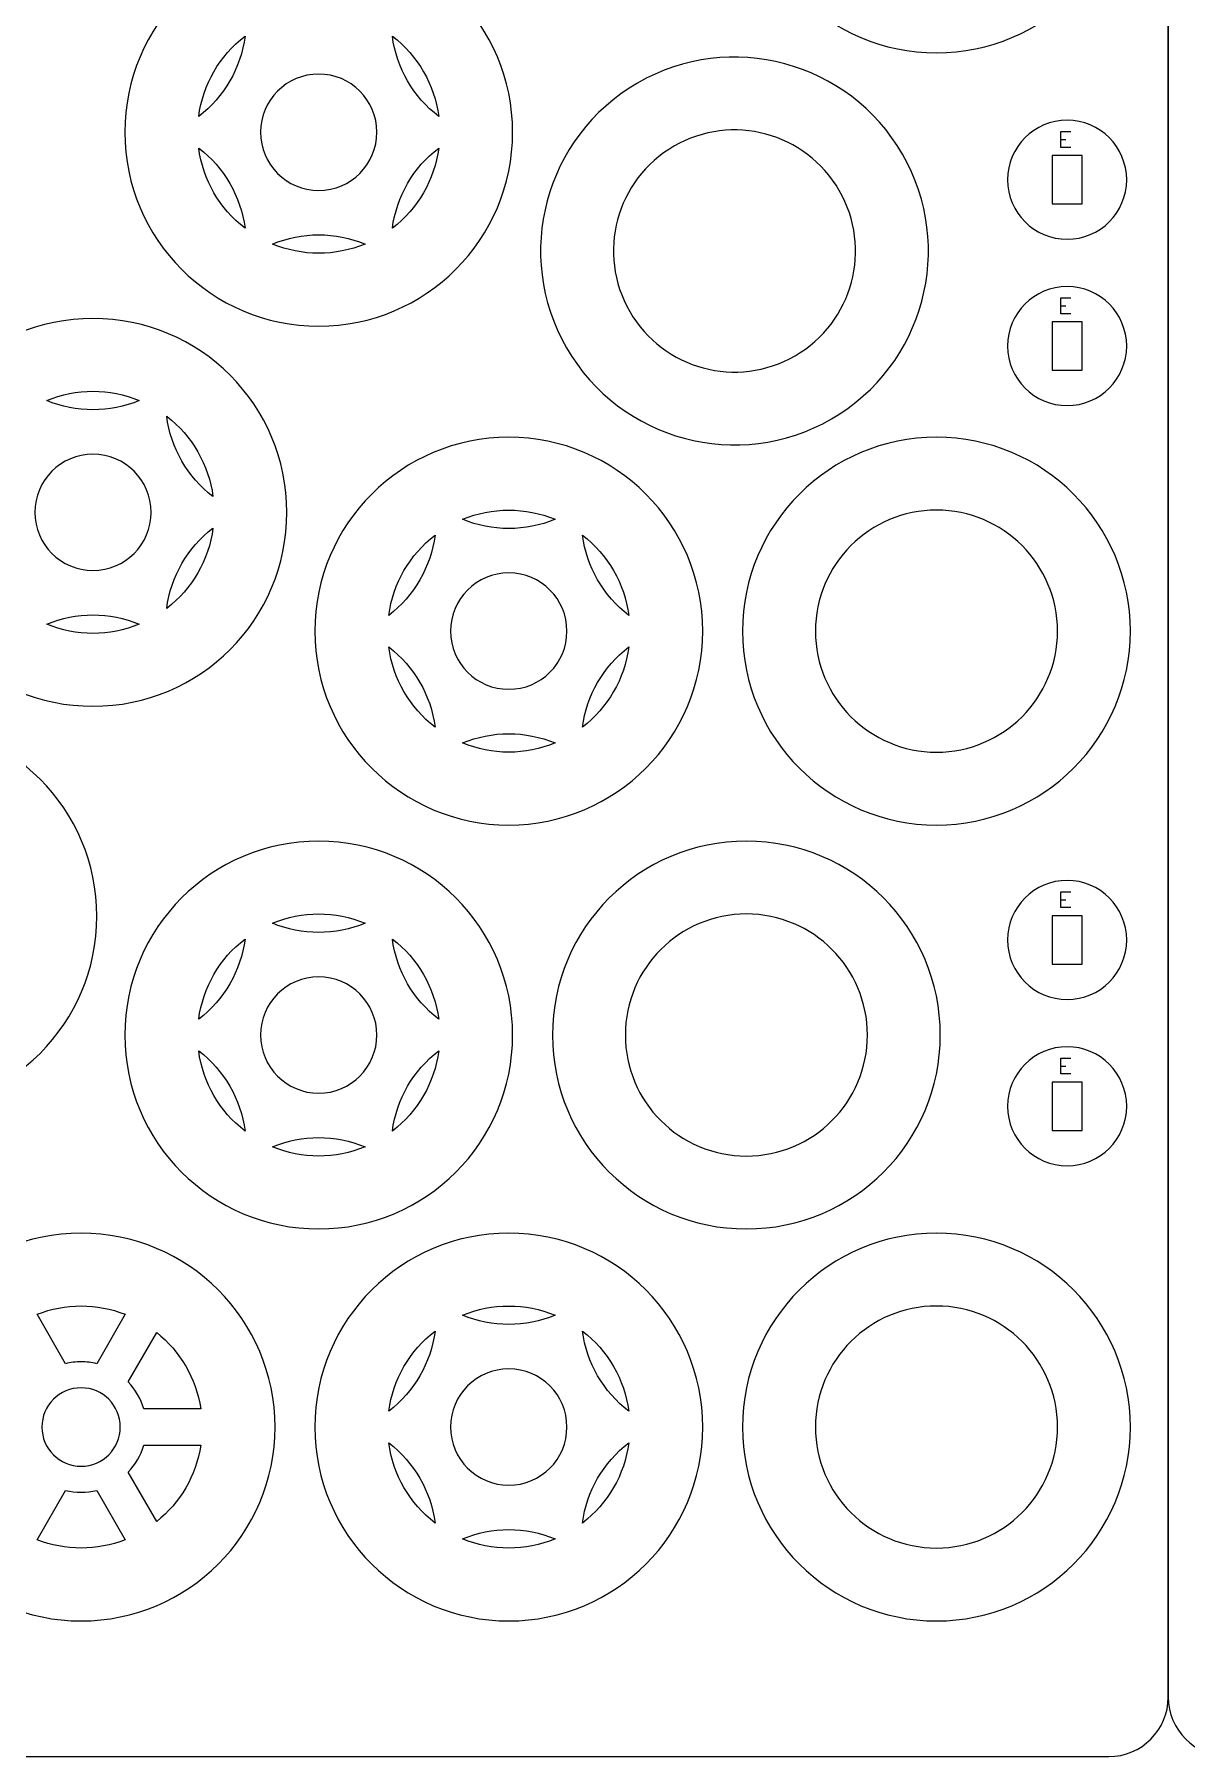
# Model space of a CAD drawing. Header units: centimetres. Extents: x -27.7 to 62.5, y 17.3 to 46.3.
# Drawn here: x -18.25 to -8.55, y 17.3 to 31.8 of the extents above; entities that cross this region are included whole.
import ezdxf

# ---------------------------------------------------------------- set-up
doc = ezdxf.new("R2010")
doc.units = ezdxf.units.CM
doc.header["$MEASUREMENT"] = 0
doc.layers.add('Camada 1', color=7, linetype='Continuous')

msp = doc.modelspace()

# ---------------------------------------------------------------- linework, layer by layer
at = {"layer": 'Camada 1', "color": 6, "lineweight": 20}
for points in [[(-27.20292, 46.30494), (-27.20292, 46.30494), (-9.20292, 46.30494), (-9.20292, 46.30494), (-9.20292, 46.30494), (-8.92792, 46.30494), (-8.70292, 46.07994), (-8.70292, 45.80494), (-8.70292, 45.80494), (-8.70292, 45.80494), (-8.70292, 17.80494), (-8.70292, 17.80494), (-8.70292, 17.80494), (-8.70292, 17.52994), (-8.92792, 17.30494), (-9.20292, 17.30494), (-9.20292, 17.30494), (-9.20292, 17.30494), (-27.20292, 17.30494), (-27.20292, 17.30494), (-27.20292, 17.30494), (-27.47792, 17.30494), (-27.70292, 17.52994), (-27.70292, 17.80494), (-27.70292, 17.80494), (-27.70292, 17.80494), (-27.70292, 45.80494), (-27.70292, 45.80494), (-27.70292, 45.80494), (-27.70292, 46.07994), (-27.47792, 46.30494), (-27.20292, 46.30494)], [(-8.20292, 46.30494), (-8.20292, 46.30494), (9.79708, 46.30494), (9.79708, 46.30494), (9.79708, 46.30494), (10.07208, 46.30494), (10.29708, 46.07994), (10.29708, 45.80494), (10.29708, 45.80494), (10.29708, 45.80494), (10.29708, 17.80494), (10.29708, 17.80494), (10.29708, 17.80494), (10.29708, 17.52994), (10.07208, 17.30494), (9.79708, 17.30494), (9.79708, 17.30494), (9.79708, 17.30494), (-8.20292, 17.30494), (-8.20292, 17.30494), (-8.20292, 17.30494), (-8.47792, 17.30494), (-8.70292, 17.52994), (-8.70292, 17.80494), (-8.70292, 17.80494), (-8.70292, 17.80494), (-8.70292, 45.80494), (-8.70292, 45.80494), (-8.70292, 45.80494), (-8.70292, 46.07994), (-8.47792, 46.30494), (-8.20292, 46.30494)]]:
    msp.add_open_spline(points, degree=3, knots=[0, 0, 0, 0, 0.11111111, 0.11111111, 0.11111111, 0.11111111, 0.22222222, 0.22222222, 0.22222222, 0.22222222, 0.33333333, 0.33333333, 0.33333333, 0.33333333, 0.44444444, 0.44444444, 0.44444444, 0.44444444, 0.55555556, 0.55555556, 0.55555556, 0.55555556, 0.66666667, 0.66666667, 0.66666667, 0.66666667, 0.77777778, 0.77777778, 0.77777778, 0.77777778, 1, 1, 1, 1], dxfattribs=at)
at = {"layer": 'Camada 1', "lineweight": 9}
for points in [[(-10.65417, 34.9112), (-9.75271, 34.9112), (-9.02193, 34.18043), (-9.02193, 33.27897), (-9.02193, 33.27897), (-9.02193, 32.37751), (-9.75271, 31.64675), (-10.65417, 31.64675), (-10.65417, 31.64675), (-11.55563, 31.64675), (-12.2864, 32.37751), (-12.2864, 33.27897), (-12.2864, 33.27897), (-12.2864, 34.18043), (-11.55563, 34.9112), (-10.65417, 34.9112)], [(-15.85417, 32.61121), (-14.9527, 32.61121), (-14.22194, 31.88043), (-14.22194, 30.97896), (-14.22194, 30.97896), (-14.22194, 30.07751), (-14.9527, 29.34674), (-15.85417, 29.34674), (-15.85417, 29.34674), (-16.75563, 29.34674), (-17.48639, 30.07751), (-17.48639, 30.97896), (-17.48639, 30.97896), (-17.48639, 31.88043), (-16.75563, 32.61121), (-15.85417, 32.61121)], [(-13.17028, 31.39252), (-12.3896, 31.84325), (-11.39134, 31.57578), (-10.94061, 30.79509), (-10.94061, 30.79509), (-10.48988, 30.0144), (-10.75737, 29.01616), (-11.53806, 28.56543), (-11.53806, 28.56543), (-12.31875, 28.1147), (-13.31699, 28.38217), (-13.76772, 29.16286), (-13.76772, 29.16286), (-14.21845, 29.94354), (-13.95097, 30.94179), (-13.17028, 31.39252)], [(-17.75417, 29.41121), (-16.8527, 29.41121), (-16.12194, 28.68043), (-16.12194, 27.77896), (-16.12194, 27.77896), (-16.12194, 26.87751), (-16.8527, 26.14674), (-17.75417, 26.14674), (-17.75417, 26.14674), (-18.65563, 26.14674), (-19.38639, 26.87751), (-19.38639, 27.77896), (-19.38639, 27.77896), (-19.38639, 28.68043), (-18.65563, 29.41121), (-17.75417, 29.41121)], [(-14.25417, 28.41121), (-13.3527, 28.41121), (-12.62194, 27.68043), (-12.62194, 26.77896), (-12.62194, 26.77896), (-12.62194, 25.87751), (-13.3527, 25.14674), (-14.25417, 25.14674), (-14.25417, 25.14674), (-15.15563, 25.14674), (-15.88639, 25.87751), (-15.88639, 26.77896), (-15.88639, 26.77896), (-15.88639, 27.68043), (-15.15563, 28.41121), (-14.25417, 28.41121)], [(-10.65417, 28.4112), (-9.75271, 28.4112), (-9.02193, 27.68043), (-9.02193, 26.77897), (-9.02193, 26.77897), (-9.02193, 25.87751), (-9.75271, 25.14675), (-10.65417, 25.14675), (-10.65417, 25.14675), (-11.55563, 25.14675), (-12.2864, 25.87751), (-12.2864, 26.77897), (-12.2864, 26.77897), (-12.2864, 27.68043), (-11.55563, 28.4112), (-10.65417, 28.4112)], [(-19.35417, 26.0112), (-18.45271, 26.0112), (-17.72193, 25.28043), (-17.72193, 24.37897), (-17.72193, 24.37897), (-17.72193, 23.47751), (-18.45271, 22.74675), (-19.35417, 22.74675), (-19.35417, 22.74675), (-20.25563, 22.74675), (-20.9864, 23.47751), (-20.9864, 24.37897), (-20.9864, 24.37897), (-20.9864, 25.28043), (-20.25563, 26.0112), (-19.35417, 26.0112)], [(-15.85417, 25.01121), (-14.9527, 25.01121), (-14.22194, 24.28043), (-14.22194, 23.37896), (-14.22194, 23.37896), (-14.22194, 22.47751), (-14.9527, 21.74674), (-15.85417, 21.74674), (-15.85417, 21.74674), (-16.75563, 21.74674), (-17.48639, 22.47751), (-17.48639, 23.37896), (-17.48639, 23.37896), (-17.48639, 24.28043), (-16.75563, 25.01121), (-15.85417, 25.01121)], [(-12.25417, 25.0112), (-11.35271, 25.0112), (-10.62193, 24.28043), (-10.62193, 23.37897), (-10.62193, 23.37897), (-10.62193, 22.47751), (-11.35271, 21.74675), (-12.25417, 21.74675), (-12.25417, 21.74675), (-13.15563, 21.74675), (-13.8864, 22.47751), (-13.8864, 23.37897), (-13.8864, 23.37897), (-13.8864, 24.28043), (-13.15563, 25.0112), (-12.25417, 25.0112)], [(-17.85417, 21.71121), (-16.95271, 21.71121), (-16.22193, 20.98043), (-16.22193, 20.07896), (-16.22193, 20.07896), (-16.22193, 19.17751), (-16.95271, 18.44674), (-17.85417, 18.44674), (-17.85417, 18.44674), (-18.75563, 18.44674), (-19.4864, 19.17751), (-19.4864, 20.07896), (-19.4864, 20.07896), (-19.4864, 20.98043), (-18.75563, 21.71121), (-17.85417, 21.71121)], [(-14.25417, 21.71121), (-13.3527, 21.71121), (-12.62194, 20.98043), (-12.62194, 20.07896), (-12.62194, 20.07896), (-12.62194, 19.17751), (-13.3527, 18.44674), (-14.25417, 18.44674), (-14.25417, 18.44674), (-15.15563, 18.44674), (-15.88639, 19.17751), (-15.88639, 20.07896), (-15.88639, 20.07896), (-15.88639, 20.98043), (-15.15563, 21.71121), (-14.25417, 21.71121)], [(-10.65417, 21.7112), (-9.75271, 21.7112), (-9.02193, 20.98043), (-9.02193, 20.07897), (-9.02193, 20.07897), (-9.02193, 19.17751), (-9.75271, 18.44675), (-10.65417, 18.44675), (-10.65417, 18.44675), (-11.55563, 18.44675), (-12.2864, 19.17751), (-12.2864, 20.07897), (-12.2864, 20.07897), (-12.2864, 20.98043), (-11.55563, 21.7112), (-10.65417, 21.7112)]]:
    msp.add_open_spline(points, degree=3, knots=[0, 0, 0, 0, 0.2, 0.2, 0.2, 0.2, 0.4, 0.4, 0.4, 0.4, 0.6, 0.6, 0.6, 0.6, 1, 1, 1, 1], dxfattribs=at)
at = {"layer": 'Camada 1', "color": 114, "lineweight": 9}
for points, knots in [([(-16.47438, 31.78727), (-16.68875, 31.62278), (-16.82901, 31.37988), (-16.86428, 31.11197), (-16.86428, 31.11197), (-16.64991, 31.27646), (-16.50966, 31.51938), (-16.47438, 31.78727)], [0, 0, 0, 0, 0.33333333, 0.33333333, 0.33333333, 0.33333333, 1, 1, 1, 1]), ([(-14.84406, 31.11195), (-14.87933, 31.37985), (-15.01958, 31.62278), (-15.23393, 31.78728), (-15.23393, 31.78728), (-15.19866, 31.51938), (-15.05841, 31.27646), (-14.84406, 31.11195)], [0, 0, 0, 0, 0.33333333, 0.33333333, 0.33333333, 0.33333333, 1, 1, 1, 1]), ([(-15.85417, 31.46862), (-15.58375, 31.46862), (-15.36452, 31.24939), (-15.36452, 30.97896), (-15.36452, 30.97896), (-15.36452, 30.70855), (-15.58375, 30.48934), (-15.85417, 30.48934), (-15.85417, 30.48934), (-16.12458, 30.48934), (-16.3438, 30.70855), (-16.3438, 30.97896), (-16.3438, 30.97896), (-16.3438, 31.24939), (-16.12458, 31.46862), (-15.85417, 31.46862)], [0, 0, 0, 0, 0.2, 0.2, 0.2, 0.2, 0.4, 0.4, 0.4, 0.4, 0.6, 0.6, 0.6, 0.6, 1, 1, 1, 1]), ([(-12.86358, 30.86133), (-12.37629, 31.14267), (-11.75318, 30.97571), (-11.47183, 30.4884), (-11.47183, 30.4884), (-11.1905, 30.00112), (-11.35746, 29.378), (-11.84475, 29.09666), (-11.84475, 29.09666), (-12.33205, 28.81532), (-12.95516, 28.98229), (-13.2365, 29.46957), (-13.2365, 29.46957), (-13.51784, 29.95688), (-13.35088, 30.57999), (-12.86358, 30.86133)], [0, 0, 0, 0, 0.2, 0.2, 0.2, 0.2, 0.4, 0.4, 0.4, 0.4, 0.6, 0.6, 0.6, 0.6, 1, 1, 1, 1]), ([(-16.86428, 30.84599), (-16.82901, 30.5781), (-16.68877, 30.33517), (-16.47441, 30.17069), (-16.47441, 30.17069), (-16.50967, 30.43857), (-16.64992, 30.6815), (-16.86428, 30.84599)], [0, 0, 0, 0, 0.33333333, 0.33333333, 0.33333333, 0.33333333, 1, 1, 1, 1]), ([(-15.23394, 30.17069), (-15.01958, 30.33517), (-14.87931, 30.57808), (-14.84405, 30.84598), (-14.84405, 30.84598), (-15.0584, 30.6815), (-15.19865, 30.43857), (-15.23394, 30.17069)], [0, 0, 0, 0, 0.33333333, 0.33333333, 0.33333333, 0.33333333, 1, 1, 1, 1]), ([(-9.42647, 30.78349), (-9.42647, 30.78349), (-9.42647, 30.37544), (-9.42647, 30.37544), (-9.42647, 30.37544), (-9.42647, 30.37544), (-9.6815, 30.37544), (-9.6815, 30.37544), (-9.6815, 30.37544), (-9.6815, 30.37544), (-9.6815, 30.78349), (-9.6815, 30.78349), (-9.6815, 30.78349), (-9.6815, 30.78349), (-9.42647, 30.78349), (-9.42647, 30.78349)], [0, 0, 0, 0, 0.2, 0.2, 0.2, 0.2, 0.4, 0.4, 0.4, 0.4, 0.6, 0.6, 0.6, 0.6, 1, 1, 1, 1]), ([(-16.24405, 30.0377), (-15.99442, 29.93429), (-15.71392, 29.93428), (-15.46428, 30.03768), (-15.46428, 30.03768), (-15.71392, 30.14109), (-15.99442, 30.14109), (-16.24405, 30.0377)], [0, 0, 0, 0, 0.33333333, 0.33333333, 0.33333333, 0.33333333, 1, 1, 1, 1]), ([(-9.42647, 29.38349), (-9.42647, 29.38349), (-9.42647, 28.97544), (-9.42647, 28.97544), (-9.42647, 28.97544), (-9.42647, 28.97544), (-9.6815, 28.97544), (-9.6815, 28.97544), (-9.6815, 28.97544), (-9.6815, 28.97544), (-9.6815, 29.38349), (-9.6815, 29.38349), (-9.6815, 29.38349), (-9.6815, 29.38349), (-9.42647, 29.38349), (-9.42647, 29.38349)], [0, 0, 0, 0, 0.2, 0.2, 0.2, 0.2, 0.4, 0.4, 0.4, 0.4, 0.6, 0.6, 0.6, 0.6, 1, 1, 1, 1]), ([(-17.36428, 28.72026), (-17.61392, 28.82364), (-17.89442, 28.82364), (-18.14406, 28.72026), (-18.14406, 28.72026), (-17.89442, 28.61686), (-17.61392, 28.61686), (-17.36428, 28.72026)], [0, 0, 0, 0, 0.33333333, 0.33333333, 0.33333333, 0.33333333, 1, 1, 1, 1]), ([(-16.74406, 27.91195), (-16.77933, 28.17985), (-16.91958, 28.42278), (-17.13393, 28.58728), (-17.13393, 28.58728), (-17.09866, 28.31938), (-16.95841, 28.07646), (-16.74406, 27.91195)], [0, 0, 0, 0, 0.33333333, 0.33333333, 0.33333333, 0.33333333, 1, 1, 1, 1]), ([(-17.75417, 28.26862), (-17.48375, 28.26862), (-17.26452, 28.04939), (-17.26452, 27.77896), (-17.26452, 27.77896), (-17.26452, 27.50855), (-17.48375, 27.28934), (-17.75417, 27.28934), (-17.75417, 27.28934), (-18.02458, 27.28934), (-18.2438, 27.50855), (-18.2438, 27.77896), (-18.2438, 27.77896), (-18.2438, 28.04939), (-18.02458, 28.26862), (-17.75417, 28.26862)], [0, 0, 0, 0, 0.2, 0.2, 0.2, 0.2, 0.4, 0.4, 0.4, 0.4, 0.6, 0.6, 0.6, 0.6, 1, 1, 1, 1]), ([(-13.86428, 27.72026), (-14.11392, 27.82364), (-14.39442, 27.82364), (-14.64406, 27.72026), (-14.64406, 27.72026), (-14.39442, 27.61686), (-14.11392, 27.61686), (-13.86428, 27.72026)], [0, 0, 0, 0, 0.33333333, 0.33333333, 0.33333333, 0.33333333, 1, 1, 1, 1]), ([(-10.65416, 27.79782), (-10.09148, 27.79782), (-9.63533, 27.34167), (-9.63533, 26.77898), (-9.63533, 26.77898), (-9.63533, 26.21631), (-10.09148, 25.76016), (-10.65416, 25.76016), (-10.65416, 25.76016), (-11.21684, 25.76016), (-11.67299, 26.21631), (-11.67299, 26.77898), (-11.67299, 26.77898), (-11.67299, 27.34167), (-11.21684, 27.79782), (-10.65416, 27.79782)], [0, 0, 0, 0, 0.2, 0.2, 0.2, 0.2, 0.4, 0.4, 0.4, 0.4, 0.6, 0.6, 0.6, 0.6, 1, 1, 1, 1]), ([(-17.13394, 26.97069), (-16.91958, 27.13517), (-16.77931, 27.37808), (-16.74405, 27.64598), (-16.74405, 27.64598), (-16.9584, 27.4815), (-17.09865, 27.23857), (-17.13394, 26.97069)], [0, 0, 0, 0, 0.33333333, 0.33333333, 0.33333333, 0.33333333, 1, 1, 1, 1]), ([(-14.87438, 27.58727), (-15.08875, 27.42278), (-15.22901, 27.17988), (-15.26428, 26.91197), (-15.26428, 26.91197), (-15.04991, 27.07646), (-14.90966, 27.31938), (-14.87438, 27.58727)], [0, 0, 0, 0, 0.33333333, 0.33333333, 0.33333333, 0.33333333, 1, 1, 1, 1]), ([(-13.24406, 26.91195), (-13.27933, 27.17985), (-13.41958, 27.42278), (-13.63393, 27.58728), (-13.63393, 27.58728), (-13.59866, 27.31938), (-13.45841, 27.07646), (-13.24406, 26.91195)], [0, 0, 0, 0, 0.33333333, 0.33333333, 0.33333333, 0.33333333, 1, 1, 1, 1]), ([(-14.25417, 27.26862), (-13.98375, 27.26862), (-13.76452, 27.04939), (-13.76452, 26.77896), (-13.76452, 26.77896), (-13.76452, 26.50855), (-13.98375, 26.28934), (-14.25417, 26.28934), (-14.25417, 26.28934), (-14.52458, 26.28934), (-14.7438, 26.50855), (-14.7438, 26.77896), (-14.7438, 26.77896), (-14.7438, 27.04939), (-14.52458, 27.26862), (-14.25417, 27.26862)], [0, 0, 0, 0, 0.2, 0.2, 0.2, 0.2, 0.4, 0.4, 0.4, 0.4, 0.6, 0.6, 0.6, 0.6, 1, 1, 1, 1]), ([(-18.14405, 26.8377), (-17.89442, 26.73429), (-17.61392, 26.73428), (-17.36428, 26.83768), (-17.36428, 26.83768), (-17.61392, 26.94109), (-17.89442, 26.94109), (-18.14405, 26.8377)], [0, 0, 0, 0, 0.33333333, 0.33333333, 0.33333333, 0.33333333, 1, 1, 1, 1]), ([(-15.26428, 26.64599), (-15.22901, 26.3781), (-15.08877, 26.13517), (-14.87441, 25.97069), (-14.87441, 25.97069), (-14.90967, 26.23857), (-15.04992, 26.4815), (-15.26428, 26.64599)], [0, 0, 0, 0, 0.33333333, 0.33333333, 0.33333333, 0.33333333, 1, 1, 1, 1]), ([(-13.63394, 25.97069), (-13.41958, 26.13517), (-13.27931, 26.37808), (-13.24405, 26.64598), (-13.24405, 26.64598), (-13.4584, 26.4815), (-13.59865, 26.23857), (-13.63394, 25.97069)], [0, 0, 0, 0, 0.33333333, 0.33333333, 0.33333333, 0.33333333, 1, 1, 1, 1]), ([(-14.64405, 25.8377), (-14.39442, 25.73429), (-14.11392, 25.73428), (-13.86428, 25.83768), (-13.86428, 25.83768), (-14.11392, 25.94109), (-14.39442, 25.94109), (-14.64405, 25.8377)], [0, 0, 0, 0, 0.33333333, 0.33333333, 0.33333333, 0.33333333, 1, 1, 1, 1]), ([(-15.46428, 24.32026), (-15.71392, 24.42364), (-15.99442, 24.42364), (-16.24406, 24.32026), (-16.24406, 24.32026), (-15.99442, 24.21686), (-15.71392, 24.21686), (-15.46428, 24.32026)], [0, 0, 0, 0, 0.33333333, 0.33333333, 0.33333333, 0.33333333, 1, 1, 1, 1]), ([(-12.25416, 24.39782), (-11.69148, 24.39782), (-11.23533, 23.94167), (-11.23533, 23.37898), (-11.23533, 23.37898), (-11.23533, 22.81631), (-11.69148, 22.36016), (-12.25416, 22.36016), (-12.25416, 22.36016), (-12.81684, 22.36016), (-13.27299, 22.81631), (-13.27299, 23.37898), (-13.27299, 23.37898), (-13.27299, 23.94167), (-12.81684, 24.39782), (-12.25416, 24.39782)], [0, 0, 0, 0, 0.2, 0.2, 0.2, 0.2, 0.4, 0.4, 0.4, 0.4, 0.6, 0.6, 0.6, 0.6, 1, 1, 1, 1]), ([(-9.42647, 24.38349), (-9.42647, 24.38349), (-9.42647, 23.97544), (-9.42647, 23.97544), (-9.42647, 23.97544), (-9.42647, 23.97544), (-9.6815, 23.97544), (-9.6815, 23.97544), (-9.6815, 23.97544), (-9.6815, 23.97544), (-9.6815, 24.38349), (-9.6815, 24.38349), (-9.6815, 24.38349), (-9.6815, 24.38349), (-9.42647, 24.38349), (-9.42647, 24.38349)], [0, 0, 0, 0, 0.2, 0.2, 0.2, 0.2, 0.4, 0.4, 0.4, 0.4, 0.6, 0.6, 0.6, 0.6, 1, 1, 1, 1]), ([(-16.47438, 24.18727), (-16.68875, 24.02278), (-16.82901, 23.77988), (-16.86428, 23.51197), (-16.86428, 23.51197), (-16.64991, 23.67646), (-16.50966, 23.91938), (-16.47438, 24.18727)], [0, 0, 0, 0, 0.33333333, 0.33333333, 0.33333333, 0.33333333, 1, 1, 1, 1]), ([(-14.84406, 23.51195), (-14.87933, 23.77985), (-15.01958, 24.02278), (-15.23393, 24.18728), (-15.23393, 24.18728), (-15.19866, 23.91938), (-15.05841, 23.67646), (-14.84406, 23.51195)], [0, 0, 0, 0, 0.33333333, 0.33333333, 0.33333333, 0.33333333, 1, 1, 1, 1]), ([(-15.85417, 23.86862), (-15.58375, 23.86862), (-15.36452, 23.64939), (-15.36452, 23.37896), (-15.36452, 23.37896), (-15.36452, 23.10855), (-15.58375, 22.88934), (-15.85417, 22.88934), (-15.85417, 22.88934), (-16.12458, 22.88934), (-16.3438, 23.10855), (-16.3438, 23.37896), (-16.3438, 23.37896), (-16.3438, 23.64939), (-16.12458, 23.86862), (-15.85417, 23.86862)], [0, 0, 0, 0, 0.2, 0.2, 0.2, 0.2, 0.4, 0.4, 0.4, 0.4, 0.6, 0.6, 0.6, 0.6, 1, 1, 1, 1]), ([(-16.86428, 23.24599), (-16.82901, 22.9781), (-16.68877, 22.73517), (-16.47441, 22.57069), (-16.47441, 22.57069), (-16.50967, 22.83857), (-16.64992, 23.0815), (-16.86428, 23.24599)], [0, 0, 0, 0, 0.33333333, 0.33333333, 0.33333333, 0.33333333, 1, 1, 1, 1]), ([(-15.23394, 22.57069), (-15.01958, 22.73517), (-14.87931, 22.97808), (-14.84405, 23.24598), (-14.84405, 23.24598), (-15.0584, 23.0815), (-15.19865, 22.83857), (-15.23394, 22.57069)], [0, 0, 0, 0, 0.33333333, 0.33333333, 0.33333333, 0.33333333, 1, 1, 1, 1]), ([(-9.42647, 22.98349), (-9.42647, 22.98349), (-9.42647, 22.57544), (-9.42647, 22.57544), (-9.42647, 22.57544), (-9.42647, 22.57544), (-9.6815, 22.57544), (-9.6815, 22.57544), (-9.6815, 22.57544), (-9.6815, 22.57544), (-9.6815, 22.98349), (-9.6815, 22.98349), (-9.6815, 22.98349), (-9.6815, 22.98349), (-9.42647, 22.98349), (-9.42647, 22.98349)], [0, 0, 0, 0, 0.2, 0.2, 0.2, 0.2, 0.4, 0.4, 0.4, 0.4, 0.6, 0.6, 0.6, 0.6, 1, 1, 1, 1]), ([(-16.24405, 22.4377), (-15.99442, 22.33429), (-15.71392, 22.33428), (-15.46428, 22.43768), (-15.46428, 22.43768), (-15.71392, 22.54109), (-15.99442, 22.54109), (-16.24405, 22.4377)], [0, 0, 0, 0, 0.33333333, 0.33333333, 0.33333333, 0.33333333, 1, 1, 1, 1]), ([(-17.85417, 20.62783), (-17.80899, 20.62783), (-17.76511, 20.62232), (-17.7231, 20.61204), (-17.7231, 20.61204), (-17.7231, 20.61204), (-17.48293, 21.02803), (-17.48293, 21.02803), (-17.48293, 21.02803), (-17.72067, 21.1211), (-17.98768, 21.12114), (-18.22541, 21.02803), (-18.22541, 21.02803), (-18.22541, 21.02803), (-17.98524, 20.61204), (-17.98524, 20.61204), (-17.98524, 20.61204), (-17.94323, 20.62232), (-17.89935, 20.62783), (-17.85417, 20.62783)], [0, 0, 0, 0, 0.16666667, 0.16666667, 0.16666667, 0.16666667, 0.33333333, 0.33333333, 0.33333333, 0.33333333, 0.5, 0.5, 0.5, 0.5, 0.66666667, 0.66666667, 0.66666667, 0.66666667, 1, 1, 1, 1]), ([(-13.86428, 21.02026), (-14.11392, 21.12364), (-14.39442, 21.12364), (-14.64406, 21.02026), (-14.64406, 21.02026), (-14.39442, 20.91686), (-14.11392, 20.91686), (-13.86428, 21.02026)], [0, 0, 0, 0, 0.33333333, 0.33333333, 0.33333333, 0.33333333, 1, 1, 1, 1]), ([(-10.65416, 21.09782), (-10.09148, 21.09782), (-9.63533, 20.64167), (-9.63533, 20.07898), (-9.63533, 20.07898), (-9.63533, 19.51631), (-10.09148, 19.06016), (-10.65416, 19.06016), (-10.65416, 19.06016), (-11.21684, 19.06016), (-11.67299, 19.51631), (-11.67299, 20.07898), (-11.67299, 20.07898), (-11.67299, 20.64167), (-11.21684, 21.09782), (-10.65416, 21.09782)], [0, 0, 0, 0, 0.2, 0.2, 0.2, 0.2, 0.4, 0.4, 0.4, 0.4, 0.6, 0.6, 0.6, 0.6, 1, 1, 1, 1]), ([(-14.87438, 20.88727), (-15.08875, 20.72278), (-15.22901, 20.47988), (-15.26428, 20.21197), (-15.26428, 20.21197), (-15.04991, 20.37646), (-14.90966, 20.61938), (-14.87438, 20.88727)], [0, 0, 0, 0, 0.33333333, 0.33333333, 0.33333333, 0.33333333, 1, 1, 1, 1]), ([(-13.24406, 20.21195), (-13.27933, 20.47985), (-13.41958, 20.72278), (-13.63393, 20.88728), (-13.63393, 20.88728), (-13.59866, 20.61938), (-13.45841, 20.37646), (-13.24406, 20.21195)], [0, 0, 0, 0, 0.33333333, 0.33333333, 0.33333333, 0.33333333, 1, 1, 1, 1]), ([(-17.45811, 20.45893), (-17.39756, 20.39585), (-17.35196, 20.31831), (-17.32696, 20.23201), (-17.32696, 20.23201), (-17.32696, 20.23201), (-16.84677, 20.23201), (-16.84677, 20.23201), (-16.84677, 20.23201), (-16.88581, 20.49112), (-17.02245, 20.71824), (-17.21803, 20.87476), (-17.21803, 20.87476), (-17.21803, 20.87476), (-17.45811, 20.45893), (-17.45811, 20.45893)], [0, 0, 0, 0, 0.2, 0.2, 0.2, 0.2, 0.4, 0.4, 0.4, 0.4, 0.6, 0.6, 0.6, 0.6, 1, 1, 1, 1]), ([(-14.25417, 20.56862), (-13.98375, 20.56862), (-13.76452, 20.34939), (-13.76452, 20.07896), (-13.76452, 20.07896), (-13.76452, 19.80855), (-13.98375, 19.58934), (-14.25417, 19.58934), (-14.25417, 19.58934), (-14.52458, 19.58934), (-14.7438, 19.80855), (-14.7438, 20.07896), (-14.7438, 20.07896), (-14.7438, 20.34939), (-14.52458, 20.56862), (-14.25417, 20.56862)], [0, 0, 0, 0, 0.2, 0.2, 0.2, 0.2, 0.4, 0.4, 0.4, 0.4, 0.6, 0.6, 0.6, 0.6, 1, 1, 1, 1]), ([(-17.85417, 20.40911), (-17.67184, 20.40911), (-17.52404, 20.26131), (-17.52404, 20.07898), (-17.52404, 20.07898), (-17.52404, 19.89665), (-17.67184, 19.74886), (-17.85417, 19.74886), (-17.85417, 19.74886), (-18.0365, 19.74886), (-18.1843, 19.89665), (-18.1843, 20.07898), (-18.1843, 20.07898), (-18.1843, 20.26131), (-18.0365, 20.40911), (-17.85417, 20.40911)], [0, 0, 0, 0, 0.2, 0.2, 0.2, 0.2, 0.4, 0.4, 0.4, 0.4, 0.6, 0.6, 0.6, 0.6, 1, 1, 1, 1]), ([(-17.32696, 19.92596), (-17.35196, 19.83966), (-17.39757, 19.76213), (-17.45811, 19.69903), (-17.45811, 19.69903), (-17.45811, 19.69903), (-17.21803, 19.28319), (-17.21803, 19.28319), (-17.21803, 19.28319), (-17.02245, 19.43974), (-16.8858, 19.66685), (-16.84677, 19.92596), (-16.84677, 19.92596), (-16.84677, 19.92596), (-17.32696, 19.92596), (-17.32696, 19.92596)], [0, 0, 0, 0, 0.2, 0.2, 0.2, 0.2, 0.4, 0.4, 0.4, 0.4, 0.6, 0.6, 0.6, 0.6, 1, 1, 1, 1]), ([(-15.26428, 19.94599), (-15.22901, 19.6781), (-15.08877, 19.43517), (-14.87441, 19.27069), (-14.87441, 19.27069), (-14.90967, 19.53857), (-15.04992, 19.7815), (-15.26428, 19.94599)], [0, 0, 0, 0, 0.33333333, 0.33333333, 0.33333333, 0.33333333, 1, 1, 1, 1]), ([(-13.63394, 19.27069), (-13.41958, 19.43517), (-13.27931, 19.67808), (-13.24405, 19.94598), (-13.24405, 19.94598), (-13.4584, 19.7815), (-13.59865, 19.53857), (-13.63394, 19.27069)], [0, 0, 0, 0, 0.33333333, 0.33333333, 0.33333333, 0.33333333, 1, 1, 1, 1]), ([(-17.7231, 19.54592), (-17.80908, 19.52487), (-17.89926, 19.52487), (-17.98524, 19.54592), (-17.98524, 19.54592), (-17.98524, 19.54592), (-18.22541, 19.12993), (-18.22541, 19.12993), (-18.22541, 19.12993), (-17.98765, 19.03684), (-17.7207, 19.03685), (-17.48293, 19.12993), (-17.48293, 19.12993), (-17.48293, 19.12993), (-17.7231, 19.54592), (-17.7231, 19.54592)], [0, 0, 0, 0, 0.2, 0.2, 0.2, 0.2, 0.4, 0.4, 0.4, 0.4, 0.6, 0.6, 0.6, 0.6, 1, 1, 1, 1]), ([(-14.64405, 19.1377), (-14.39442, 19.03429), (-14.11392, 19.03428), (-13.86428, 19.13768), (-13.86428, 19.13768), (-14.11392, 19.24109), (-14.39442, 19.24109), (-14.64405, 19.1377)], [0, 0, 0, 0, 0.33333333, 0.33333333, 0.33333333, 0.33333333, 1, 1, 1, 1])]:
    msp.add_open_spline(points, degree=3, knots=knots, dxfattribs=at)
at = {"layer": 'Camada 1', "color": 250, "lineweight": 9}
for points in [[(-9.55417, 31.08017), (-9.27736, 31.08017), (-9.05297, 30.85578), (-9.05297, 30.57898), (-9.05297, 30.57898), (-9.05297, 30.30217), (-9.27736, 30.07778), (-9.55417, 30.07778), (-9.55417, 30.07778), (-9.83098, 30.07778), (-10.05537, 30.30217), (-10.05537, 30.57898), (-10.05537, 30.57898), (-10.05537, 30.85578), (-9.83098, 31.08017), (-9.55417, 31.08017)], [(-9.55417, 29.68017), (-9.27736, 29.68017), (-9.05297, 29.45578), (-9.05297, 29.17898), (-9.05297, 29.17898), (-9.05297, 28.90217), (-9.27736, 28.67778), (-9.55417, 28.67778), (-9.55417, 28.67778), (-9.83098, 28.67778), (-10.05537, 28.90217), (-10.05537, 29.17898), (-10.05537, 29.17898), (-10.05537, 29.45578), (-9.83098, 29.68017), (-9.55417, 29.68017)], [(-9.55417, 24.68017), (-9.27736, 24.68017), (-9.05297, 24.45578), (-9.05297, 24.17898), (-9.05297, 24.17898), (-9.05297, 23.90217), (-9.27736, 23.67778), (-9.55417, 23.67778), (-9.55417, 23.67778), (-9.83098, 23.67778), (-10.05537, 23.90217), (-10.05537, 24.17898), (-10.05537, 24.17898), (-10.05537, 24.45578), (-9.83098, 24.68017), (-9.55417, 24.68017)], [(-9.55417, 23.28017), (-9.27736, 23.28017), (-9.05297, 23.05578), (-9.05297, 22.77898), (-9.05297, 22.77898), (-9.05297, 22.50217), (-9.27736, 22.27778), (-9.55417, 22.27778), (-9.55417, 22.27778), (-9.83098, 22.27778), (-10.05537, 22.50217), (-10.05537, 22.77898), (-10.05537, 22.77898), (-10.05537, 23.05578), (-9.83098, 23.28017), (-9.55417, 23.28017)]]:
    msp.add_open_spline(points, degree=3, knots=[0, 0, 0, 0, 0.2, 0.2, 0.2, 0.2, 0.4, 0.4, 0.4, 0.4, 0.6, 0.6, 0.6, 0.6, 1, 1, 1, 1], dxfattribs=at)
at = {"layer": 'Camada 1', "color": 5, "lineweight": 9}
for points in [[(-9.52401, 30.85122), (-9.52401, 30.85122), (-9.60669, 30.85122), (-9.60669, 30.85122), (-9.60669, 30.85122), (-9.60669, 30.85122), (-9.60669, 30.98517), (-9.60669, 30.98517), (-9.60669, 30.98517), (-9.60669, 30.98517), (-9.52401, 30.98517), (-9.52401, 30.98517)], [(-9.52401, 29.45122), (-9.52401, 29.45122), (-9.60669, 29.45122), (-9.60669, 29.45122), (-9.60669, 29.45122), (-9.60669, 29.45122), (-9.60669, 29.58517), (-9.60669, 29.58517), (-9.60669, 29.58517), (-9.60669, 29.58517), (-9.52401, 29.58517), (-9.52401, 29.58517)], [(-9.52401, 24.45122), (-9.52401, 24.45122), (-9.60669, 24.45122), (-9.60669, 24.45122), (-9.60669, 24.45122), (-9.60669, 24.45122), (-9.60669, 24.58517), (-9.60669, 24.58517), (-9.60669, 24.58517), (-9.60669, 24.58517), (-9.52401, 24.58517), (-9.52401, 24.58517)], [(-9.52401, 23.05122), (-9.52401, 23.05122), (-9.60669, 23.05122), (-9.60669, 23.05122), (-9.60669, 23.05122), (-9.60669, 23.05122), (-9.60669, 23.18517), (-9.60669, 23.18517), (-9.60669, 23.18517), (-9.60669, 23.18517), (-9.52401, 23.18517), (-9.52401, 23.18517)]]:
    msp.add_open_spline(points, degree=3, knots=[0, 0, 0, 0, 0.25, 0.25, 0.25, 0.25, 0.5, 0.5, 0.5, 0.5, 1, 1, 1, 1], dxfattribs=at)
for points in [[(-9.60669, 30.91819), (-9.60669, 30.91819), (-9.56535, 30.91819), (-9.56535, 30.91819)], [(-9.60669, 29.51819), (-9.60669, 29.51819), (-9.56535, 29.51819), (-9.56535, 29.51819)], [(-9.60669, 24.51819), (-9.60669, 24.51819), (-9.56535, 24.51819), (-9.56535, 24.51819)], [(-9.60669, 23.11819), (-9.60669, 23.11819), (-9.56535, 23.11819), (-9.56535, 23.11819)]]:
    msp.add_open_spline(points, degree=3, dxfattribs=at)

doc.saveas('drawing.dxf')
